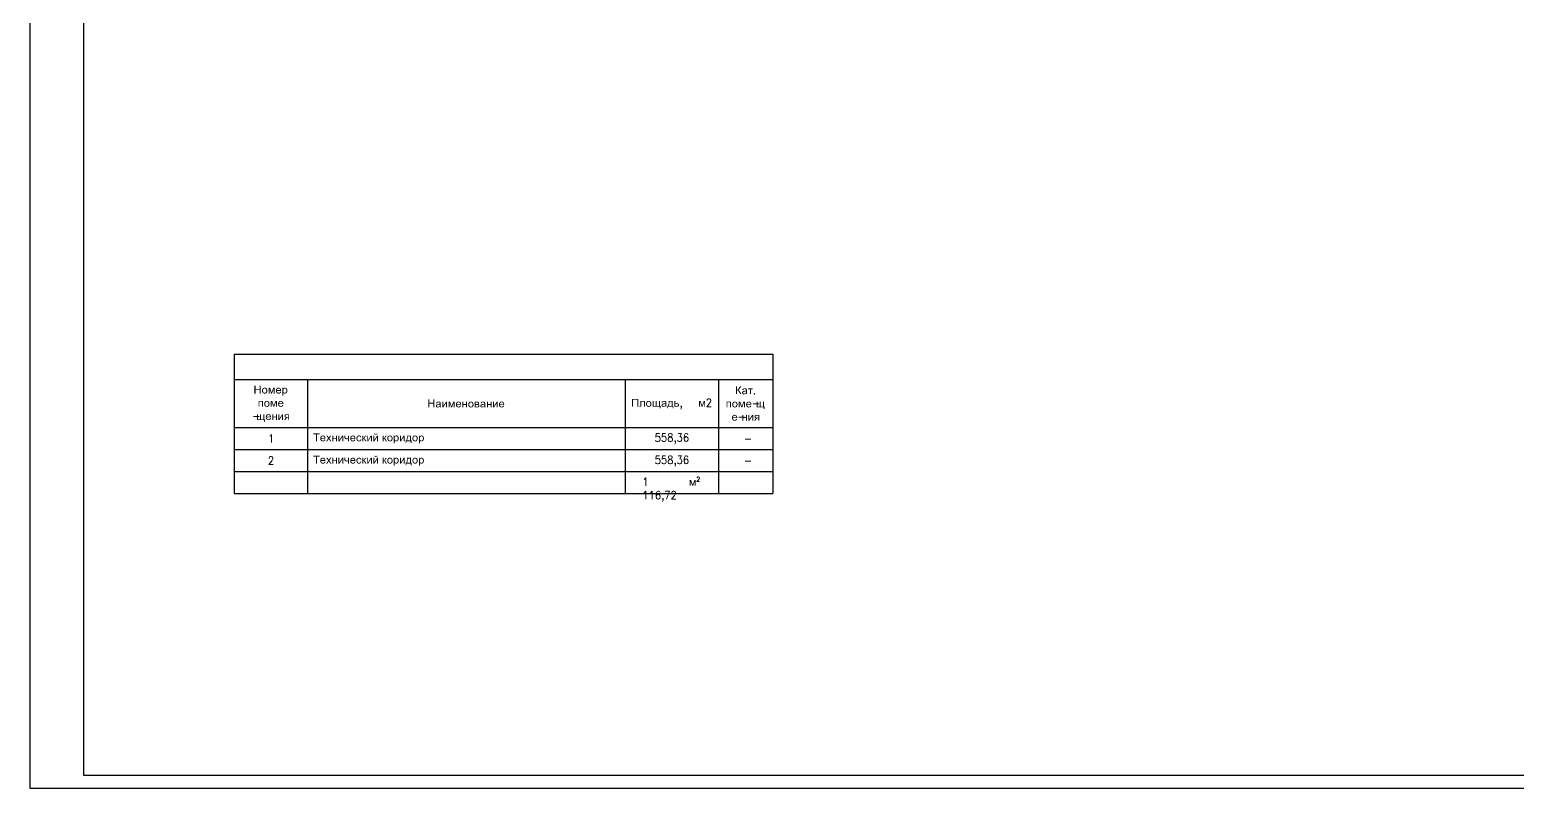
# Model space of a CAD drawing. Header units: millimetres. Extents: x 0 to 420, y 0 to 297.
# Drawn here: x 0.2 to 195.2, y 0 to 99.5 of the extents above; entities that cross this region are included whole.
import ezdxf

# ---------------------------------------------------------------- set-up
doc = ezdxf.new("R2010")
doc.units = ezdxf.units.MM
doc.layers.get('0').update_dxf_attribs({"linetype": 'CONTINUOUS'})
doc.styles.get("Standard").update_dxf_attribs({"font": 'STANDARD'})

msp = doc.modelspace()

# ---------------------------------------------------------------- hatches: boundary and pattern name
at = {"true_color": 0x0000fb}
for points in [[(29.664423, 51.773666), (29.664423, 52.808849), (29.801676, 52.808849), (29.801676, 52.383862), (30.339662, 52.383862), (30.339662, 52.808849), (30.476915, 52.808849), (30.476915, 51.773666), (30.339662, 51.773666), (30.339662, 52.261492), (29.801676, 52.261492), (29.801676, 51.773666)], [(92.781218, 52.724182), (92.918471, 52.724182), (92.918471, 52.271083), (92.99819, 52.280178), (93.050211, 52.307463), (93.09362, 52.369199), (93.147776, 52.482199), (93.187051, 52.568533), (93.218883, 52.625515), (93.298258, 52.696621), (93.411809, 52.725285), (93.472304, 52.724871), (93.495593, 52.723631), (93.495593, 52.60512), (93.468033, 52.605671), (93.440472, 52.606222), (93.383008, 52.598367), (93.342907, 52.574803), (93.307767, 52.52478), (93.268493, 52.439204), (93.220468, 52.331648), (93.180298, 52.273288), (93.094309, 52.218718), (93.193872, 52.15836), (93.292195, 52.033509), (93.505515, 51.689), (93.33519, 51.689), (93.162108, 51.97012), (93.096307, 52.068029), (93.042494, 52.129972), (92.987511, 52.162494), (92.918471, 52.173518), (92.918471, 51.689), (92.781218, 51.689)], [(30.194913, 50.788204), (30.786918, 50.788204), (30.786918, 50.038), (30.659587, 50.038), (30.659587, 50.682922), (30.322244, 50.682922), (30.322244, 50.038), (30.194913, 50.038)], [(31.514883, 52.52387), (31.712769, 52.52387), (31.910104, 51.923597), (32.128937, 52.52387), (32.31194, 52.52387), (32.31194, 51.773666), (32.184609, 51.773666), (32.184609, 52.377247), (31.963021, 51.773666), (31.848919, 51.773666), (31.639457, 52.406462), (31.639457, 51.773666), (31.514883, 51.773666)], [(31.802181, 50.788204), (32.000068, 50.788204), (32.197403, 50.18793), (32.416235, 50.788204), (32.599239, 50.788204), (32.599239, 50.038), (32.471908, 50.038), (32.471908, 50.641581), (32.250319, 50.038), (32.136218, 50.038), (31.926756, 50.670795), (31.926756, 50.038), (31.802181, 50.038)], [(52.439757, 49.953333), (52.439757, 50.988515), (52.577009, 50.988515), (52.577009, 50.563528), (53.114995, 50.563528), (53.114995, 50.988515), (53.252248, 50.988515), (53.252248, 49.953333), (53.114995, 49.953333), (53.114995, 50.441159), (52.577009, 50.441159), (52.577009, 49.953333)], [(54.286909, 50.703537), (54.414239, 50.703537), (54.414239, 50.131376), (54.766466, 50.703537), (54.903719, 50.703537), (54.903719, 49.953333), (54.776388, 49.953333), (54.776388, 50.521636), (54.424161, 49.953333), (54.286909, 49.953333)], [(55.107085, 50.703537), (55.304971, 50.703537), (55.502306, 50.103264), (55.721139, 50.703537), (55.904142, 50.703537), (55.904142, 49.953333), (55.776812, 49.953333), (55.776812, 50.556914), (55.555223, 49.953333), (55.441122, 49.953333), (55.23166, 50.586128), (55.23166, 49.953333), (55.107085, 49.953333)], [(56.922192, 50.703537), (57.049522, 50.703537), (57.049522, 50.390998), (57.401749, 50.390998), (57.401749, 50.703537), (57.52908, 50.703537), (57.52908, 49.953333), (57.401749, 49.953333), (57.401749, 50.285716), (57.049522, 50.285716), (57.049522, 49.953333), (56.922192, 49.953333)], [(60.129755, 50.703537), (60.257085, 50.703537), (60.257085, 50.390998), (60.609312, 50.390998), (60.609312, 50.703537), (60.736643, 50.703537), (60.736643, 49.953333), (60.609312, 49.953333), (60.609312, 50.285716), (60.257085, 50.285716), (60.257085, 49.953333), (60.129755, 49.953333)], [(60.935843, 50.703537), (61.063174, 50.703537), (61.063174, 50.131376), (61.415401, 50.703537), (61.552653, 50.703537), (61.552653, 49.953333), (61.425323, 49.953333), (61.425323, 50.521636), (61.073096, 49.953333), (60.935843, 49.953333)], [(79.149334, 51.073182), (79.963479, 51.073182), (79.963479, 50.038), (79.825675, 50.038), (79.825675, 50.951364), (79.286586, 50.951364), (79.286586, 50.038), (79.149334, 50.038)], [(80.24466, 50.788204), (80.835012, 50.788204), (80.835012, 50.038), (80.708783, 50.038), (80.708783, 50.682922), (80.37144, 50.682922), (80.37144, 50.309198), (80.369373, 50.200608), (80.363171, 50.136667), (80.316318, 50.063907), (80.26974, 50.040618), (80.206626, 50.033039), (80.1041, 50.038551), (80.1041, 50.144384), (80.159773, 50.144384), (80.215997, 50.152653), (80.238597, 50.17856), (80.243075, 50.216111), (80.24466, 50.293764)], [(81.851208, 50.788204), (81.977988, 50.788204), (81.977988, 50.142731), (82.267927, 50.142731), (82.267927, 50.788204), (82.394706, 50.788204), (82.394706, 50.142731), (82.685197, 50.142731), (82.685197, 50.788204), (82.811425, 50.788204), (82.811425, 50.142731), (82.895761, 50.142731), (82.895761, 49.825231), (82.790479, 49.825231), (82.790479, 50.038), (81.851208, 50.038)], [(87.940334, 50.788204), (88.13822, 50.788204), (88.335555, 50.18793), (88.554388, 50.788204), (88.737391, 50.788204), (88.737391, 50.038), (88.610061, 50.038), (88.610061, 50.641581), (88.388472, 50.038), (88.27437, 50.038), (88.064909, 50.670795), (88.064909, 50.038), (87.940334, 50.038)], [(91.535913, 50.703537), (92.127918, 50.703537), (92.127918, 49.953333), (92.000587, 49.953333), (92.000587, 50.598255), (91.663244, 50.598255), (91.663244, 49.953333), (91.535913, 49.953333)], [(93.143181, 50.703537), (93.341067, 50.703537), (93.538402, 50.103264), (93.757235, 50.703537), (93.940238, 50.703537), (93.940238, 49.953333), (93.812908, 49.953333), (93.812908, 50.556914), (93.591319, 49.953333), (93.477217, 49.953333), (93.267756, 50.586128), (93.267756, 49.953333), (93.143181, 49.953333)], [(94.359103, 52.439204), (94.968196, 52.439204), (94.968196, 52.333922), (94.726764, 52.333922), (94.726764, 51.689), (94.600535, 51.689), (94.600535, 52.333922), (94.359103, 52.333922)], [(95.476772, 50.703537), (95.603552, 50.703537), (95.603552, 50.058064), (95.893491, 50.058064), (95.893491, 50.703537), (96.02027, 50.703537), (96.02027, 50.058064), (96.310761, 50.058064), (96.310761, 50.703537), (96.436989, 50.703537), (96.436989, 50.058064), (96.521325, 50.058064), (96.521325, 49.740564), (96.416043, 49.740564), (96.416043, 49.953333), (95.476772, 49.953333)], [(29.987105, 49.052537), (30.113885, 49.052537), (30.113885, 48.407064), (30.403824, 48.407064), (30.403824, 49.052537), (30.530604, 49.052537), (30.530604, 48.407064), (30.821094, 48.407064), (30.821094, 49.052537), (30.947322, 49.052537), (30.947322, 48.407064), (31.031658, 48.407064), (31.031658, 48.089564), (30.926376, 48.089564), (30.926376, 48.302333), (29.987105, 48.302333)], [(31.998386, 49.052537), (32.125716, 49.052537), (32.125716, 48.739998), (32.477943, 48.739998), (32.477943, 49.052537), (32.605274, 49.052537), (32.605274, 48.302333), (32.477943, 48.302333), (32.477943, 48.634716), (32.125716, 48.634716), (32.125716, 48.302333), (31.998386, 48.302333)], [(32.804474, 49.052537), (32.931805, 49.052537), (32.931805, 48.480376), (33.284032, 49.052537), (33.421284, 49.052537), (33.421284, 48.302333), (33.293953, 48.302333), (33.293953, 48.870636), (32.941727, 48.302333), (32.804474, 48.302333)], [(93.610244, 48.96787), (93.737575, 48.96787), (93.737575, 48.655331), (94.089802, 48.655331), (94.089802, 48.96787), (94.217132, 48.96787), (94.217132, 48.217666), (94.089802, 48.217666), (94.089802, 48.550049), (93.737575, 48.550049), (93.737575, 48.217666), (93.610244, 48.217666)], [(94.416333, 48.96787), (94.543664, 48.96787), (94.543664, 48.395709), (94.89589, 48.96787), (95.033143, 48.96787), (95.033143, 48.217666), (94.905812, 48.217666), (94.905812, 48.785969), (94.553586, 48.217666), (94.416333, 48.217666)], [(37.712828, 45.508333), (37.712828, 46.421697), (37.372177, 46.421697), (37.372177, 46.543515), (38.192385, 46.543515), (38.192385, 46.421697), (37.850081, 46.421697), (37.850081, 45.508333)], [(39.053817, 45.508333), (39.327771, 45.898042), (39.074212, 46.258537), (39.233513, 46.258537), (39.348717, 46.082699), (39.400531, 45.998364), (39.457858, 46.081046), (39.584086, 46.258537), (39.736221, 46.258537), (39.47715, 45.905208), (39.756065, 45.508333), (39.600071, 45.508333), (39.445731, 45.741497), (39.404941, 45.804336), (39.208157, 45.508333)], [(39.869907, 46.258537), (39.997238, 46.258537), (39.997238, 45.945998), (40.349465, 45.945998), (40.349465, 46.258537), (40.476795, 46.258537), (40.476795, 45.508333), (40.349465, 45.508333), (40.349465, 45.840716), (39.997238, 45.840716), (39.997238, 45.508333), (39.869907, 45.508333)], [(40.675996, 46.258537), (40.803327, 46.258537), (40.803327, 45.686376), (41.155553, 46.258537), (41.292806, 46.258537), (41.292806, 45.508333), (41.165475, 45.508333), (41.165475, 46.076636), (40.813249, 45.508333), (40.675996, 45.508333)], [(41.446012, 46.258537), (41.573343, 46.258537), (41.573343, 46.116324), (41.575961, 46.037293), (41.584367, 45.983481), (41.636732, 45.911272), (41.683723, 45.887983), (41.741463, 45.880403), (41.824077, 45.889912), (41.927774, 45.918437), (41.927774, 46.258537), (42.055105, 46.258537), (42.055105, 45.508333), (41.927774, 45.508333), (41.927774, 45.810399), (41.708942, 45.774019), (41.628257, 45.784768), (41.557909, 45.817014), (41.502994, 45.865245), (41.469163, 45.923398), (41.446012, 46.062305)], [(43.556169, 45.782838), (43.681295, 45.766853), (43.64457, 45.651167), (43.576013, 45.564006), (43.481893, 45.509436), (43.368756, 45.491245), (43.229919, 45.516188), (43.12126, 45.591567), (43.051325, 45.714074), (43.028105, 45.880403), (43.038096, 45.994436), (43.068344, 46.093173), (43.11878, 46.172616), (43.190713, 46.229323), (43.276358, 46.263567), (43.369858, 46.275074), (43.480584, 46.259502), (43.569398, 46.213337), (43.633133, 46.13851), (43.669168, 46.038051), (43.545696, 46.018758), (43.520891, 46.084835), (43.482857, 46.132309), (43.433386, 46.16111), (43.374819, 46.170894), (43.287245, 46.1536), (43.218274, 46.101992), (43.173626, 46.012971), (43.158743, 45.884262), (43.173212, 45.753211), (43.216621, 45.664327), (43.283249, 45.612995), (43.367653, 45.595976), (43.436211, 45.607276), (43.492779, 45.641727), (43.533569, 45.699674)], [(43.796791, 46.258537), (43.92357, 46.258537), (43.92357, 45.934423), (43.975385, 45.94021), (44.009009, 45.957574), (44.038843, 46.003049), (44.080667, 46.093173), (44.114498, 46.166691), (44.1413, 46.21003), (44.194768, 46.248615), (44.292333, 46.258537), (44.317689, 46.258537), (44.317689, 46.153255), (44.282412, 46.153806), (44.241139, 46.150086), (44.218471, 46.138923), (44.199591, 46.107918), (44.173271, 46.046319), (44.14509, 45.984239), (44.119803, 45.944896), (44.04594, 45.893081), (44.127038, 45.844299), (44.206895, 45.740946), (44.346353, 45.508333), (44.206344, 45.508333), (44.070745, 45.740946), (44.031402, 45.798479), (43.997433, 45.832448), (43.92357, 45.855048), (43.92357, 45.508333), (43.796791, 45.508333)], [(44.437393, 46.258537), (44.564724, 46.258537), (44.564724, 45.686376), (44.916951, 46.258537), (45.054203, 46.258537), (45.054203, 45.508333), (44.926873, 45.508333), (44.926873, 46.076636), (44.574646, 45.508333), (44.437393, 45.508333)], [(46.476823, 46.258537), (46.603603, 46.258537), (46.603603, 45.934423), (46.655417, 45.94021), (46.689041, 45.957574), (46.718875, 46.003049), (46.760699, 46.093173), (46.79453, 46.166691), (46.821333, 46.21003), (46.8748, 46.248615), (46.972366, 46.258537), (46.997721, 46.258537), (46.997721, 46.153255), (46.962444, 46.153806), (46.921171, 46.150086), (46.898503, 46.138923), (46.879624, 46.107918), (46.853303, 46.046319), (46.825122, 45.984239), (46.799835, 45.944896), (46.725972, 45.893081), (46.80707, 45.844299), (46.886927, 45.740946), (47.026385, 45.508333), (46.886376, 45.508333), (46.750777, 45.740946), (46.711434, 45.798479), (46.677465, 45.832448), (46.603603, 45.855048), (46.603603, 45.508333), (46.476823, 45.508333)], [(48.742396, 46.258537), (48.869727, 46.258537), (48.869727, 45.686376), (49.221953, 46.258537), (49.359206, 46.258537), (49.359206, 45.508333), (49.231875, 45.508333), (49.231875, 46.076636), (48.879649, 45.508333), (48.742396, 45.508333)], [(37.712828, 42.587333), (37.712828, 43.500697), (37.372177, 43.500697), (37.372177, 43.622515), (38.192385, 43.622515), (38.192385, 43.500697), (37.850081, 43.500697), (37.850081, 42.587333)], [(39.053817, 42.587333), (39.327771, 42.977042), (39.074212, 43.337537), (39.233513, 43.337537), (39.348717, 43.161699), (39.400531, 43.077364), (39.457858, 43.160046), (39.584086, 43.337537), (39.736221, 43.337537), (39.47715, 42.984208), (39.756065, 42.587333), (39.600071, 42.587333), (39.445731, 42.820497), (39.404941, 42.883336), (39.208157, 42.587333)], [(39.869907, 43.337537), (39.997238, 43.337537), (39.997238, 43.024998), (40.349465, 43.024998), (40.349465, 43.337537), (40.476795, 43.337537), (40.476795, 42.587333), (40.349465, 42.587333), (40.349465, 42.919716), (39.997238, 42.919716), (39.997238, 42.587333), (39.869907, 42.587333)], [(40.675996, 43.337537), (40.803327, 43.337537), (40.803327, 42.765376), (41.155553, 43.337537), (41.292806, 43.337537), (41.292806, 42.587333), (41.165475, 42.587333), (41.165475, 43.155636), (40.813249, 42.587333), (40.675996, 42.587333)], [(41.446012, 43.337537), (41.573343, 43.337537), (41.573343, 43.195324), (41.575961, 43.116293), (41.584367, 43.062481), (41.636732, 42.990272), (41.683723, 42.966983), (41.741463, 42.959403), (41.824077, 42.968912), (41.927774, 42.997437), (41.927774, 43.337537), (42.055105, 43.337537), (42.055105, 42.587333), (41.927774, 42.587333), (41.927774, 42.889399), (41.708942, 42.853019), (41.628257, 42.863768), (41.557909, 42.896014), (41.502994, 42.944245), (41.469163, 43.002398), (41.446012, 43.141305)], [(43.556169, 42.861838), (43.681295, 42.845853), (43.64457, 42.730167), (43.576013, 42.643006), (43.481893, 42.588436), (43.368756, 42.570245), (43.229919, 42.595188), (43.12126, 42.670567), (43.051325, 42.793074), (43.028105, 42.959403), (43.038096, 43.073436), (43.068344, 43.172173), (43.11878, 43.251616), (43.190713, 43.308323), (43.276358, 43.342567), (43.369858, 43.354074), (43.480584, 43.338502), (43.569398, 43.292338), (43.633133, 43.21751), (43.669168, 43.117051), (43.545696, 43.097759), (43.520891, 43.163835), (43.482857, 43.211309), (43.433386, 43.24011), (43.374819, 43.249894), (43.287245, 43.2326), (43.218274, 43.180992), (43.173626, 43.091971), (43.158743, 42.963262), (43.173212, 42.832211), (43.216621, 42.743327), (43.283249, 42.691995), (43.367653, 42.674976), (43.436211, 42.686276), (43.492779, 42.720727), (43.533569, 42.778674)], [(43.796791, 43.337537), (43.92357, 43.337537), (43.92357, 43.013423), (43.975385, 43.01921), (44.009009, 43.036574), (44.038843, 43.082049), (44.080667, 43.172173), (44.114498, 43.245691), (44.1413, 43.28903), (44.194768, 43.327615), (44.292333, 43.337537), (44.317689, 43.337537), (44.317689, 43.232255), (44.282412, 43.232806), (44.241139, 43.229086), (44.218471, 43.217923), (44.199591, 43.186918), (44.173271, 43.125319), (44.14509, 43.063239), (44.119803, 43.023896), (44.04594, 42.972081), (44.127038, 42.923299), (44.206895, 42.819946), (44.346353, 42.587333), (44.206344, 42.587333), (44.070745, 42.819946), (44.031402, 42.877479), (43.997433, 42.911448), (43.92357, 42.934048), (43.92357, 42.587333), (43.796791, 42.587333)], [(44.437393, 43.337537), (44.564724, 43.337537), (44.564724, 42.765376), (44.916951, 43.337537), (45.054203, 43.337537), (45.054203, 42.587333), (44.926873, 42.587333), (44.926873, 43.155636), (44.574646, 42.587333), (44.437393, 42.587333)], [(46.476823, 43.337537), (46.603603, 43.337537), (46.603603, 43.013423), (46.655417, 43.01921), (46.689041, 43.036574), (46.718875, 43.082049), (46.760699, 43.172173), (46.79453, 43.245691), (46.821333, 43.28903), (46.8748, 43.327615), (46.972366, 43.337537), (46.997721, 43.337537), (46.997721, 43.232255), (46.962444, 43.232806), (46.921171, 43.229086), (46.898503, 43.217923), (46.879624, 43.186918), (46.853303, 43.125319), (46.825122, 43.063239), (46.799835, 43.023896), (46.725972, 42.972081), (46.80707, 42.923299), (46.886927, 42.819946), (47.026385, 42.587333), (46.886376, 42.587333), (46.750777, 42.819946), (46.711434, 42.877479), (46.677465, 42.911448), (46.603603, 42.934048), (46.603603, 42.587333), (46.476823, 42.587333)], [(48.742396, 43.337537), (48.869727, 43.337537), (48.869727, 42.765376), (49.221953, 43.337537), (49.359206, 43.337537), (49.359206, 42.587333), (49.231875, 42.587333), (49.231875, 43.155636), (48.879649, 42.587333), (48.742396, 42.587333)], [(86.712671, 40.416537), (86.910557, 40.416537), (87.107892, 39.816264), (87.326725, 40.416537), (87.509728, 40.416537), (87.509728, 39.666333), (87.382397, 39.666333), (87.382397, 40.269914), (87.160809, 39.666333), (87.046707, 39.666333), (86.837246, 40.299128), (86.837246, 39.666333), (86.712671, 39.666333)]]:
    msp.add_hatch(color=0, dxfattribs=at).paths.add_polyline_path(points, flags=0)
h = msp.add_hatch(color=0, dxfattribs=at)
h.paths.add_polyline_path([(30.651686, 52.148493), (30.680624, 52.329705), (30.767441, 52.457173), (30.874859, 52.519461), (31.003361, 52.540407), (31.143921, 52.514913), (31.256369, 52.438983), (31.329818, 52.318681), (31.354485, 52.159517), (31.343461, 52.029706), (31.310939, 51.931314), (31.257265, 51.857727), (31.18416, 51.80233), (31.097481, 51.768085), (31.003361, 51.756579), (30.860734, 51.781797), (30.7487, 51.857451), (30.675801, 51.980648)], flags=0)
h.paths.add_polyline_path([(30.782324, 52.148493), (30.798033, 52.02254), (30.845162, 51.932968), (30.915993, 51.879155), (31.003361, 51.86131), (31.09004, 51.879155), (31.161009, 51.932968), (31.208138, 52.023918), (31.223847, 52.152903), (31.207862, 52.274928), (31.160457, 52.363467), (31.089764, 52.417555), (31.003361, 52.435676), (30.915993, 52.417624), (30.845162, 52.364018), (30.798033, 52.274446)], flags=0)
h = msp.add_hatch(color=0, dxfattribs=at)
h.paths.add_polyline_path([(30.938984, 50.412826), (30.967923, 50.594038), (31.054739, 50.721507), (31.162158, 50.783794), (31.29066, 50.80474), (31.431219, 50.779247), (31.543667, 50.703317), (31.617117, 50.583014), (31.641784, 50.42385), (31.630759, 50.294039), (31.598238, 50.195647), (31.544563, 50.12206), (31.471458, 50.066663), (31.38478, 50.032419), (31.29066, 50.020912), (31.148033, 50.04613), (31.035998, 50.121785), (30.9631, 50.244981)], flags=0)
h.paths.add_polyline_path([(31.069622, 50.412826), (31.085332, 50.286873), (31.132461, 50.197301), (31.203292, 50.143489), (31.29066, 50.125643), (31.377338, 50.143489), (31.448307, 50.197301), (31.495436, 50.288252), (31.511146, 50.417236), (31.49516, 50.539261), (31.447756, 50.6278), (31.377063, 50.681888), (31.29066, 50.700009), (31.203292, 50.681957), (31.132461, 50.628351), (31.085332, 50.538779)], flags=0)
h = msp.add_hatch(color=0, dxfattribs=at)
h.paths.add_polyline_path([(33.030134, 52.015099), (33.161875, 51.999114), (33.117226, 51.896519), (33.046119, 51.819969), (32.950484, 51.772357), (32.831697, 51.756579), (32.684178, 51.781866), (32.570972, 51.858002), (32.498556, 51.979545), (32.474509, 52.142429), (32.4989, 52.310137), (32.572074, 52.435676), (32.684109, 52.514086), (32.825082, 52.540407), (32.961577, 52.514775), (33.070373, 52.437881), (33.141824, 52.314684), (33.165733, 52.150146), (33.165182, 52.115971), (32.605698, 52.115971), (32.626645, 52.006762), (32.675703, 51.926904), (32.746396, 51.877571), (32.832799, 51.86131), (32.897291, 51.870405), (32.951862, 51.89769), (32.996166, 51.945232)], flags=0)
h.paths.add_polyline_path([(32.612864, 52.220702), (33.031788, 52.220702), (33.015665, 52.303384), (32.983832, 52.362916), (32.913897, 52.417762), (32.826185, 52.436227), (32.745569, 52.421413), (32.67901, 52.377247), (32.632708, 52.30869)], flags=0)
h = msp.add_hatch(color=0, dxfattribs=at)
h.paths.add_polyline_path([(33.317433, 50.279432), (33.449173, 50.263447), (33.404525, 50.160852), (33.333418, 50.084302), (33.237782, 50.036691), (33.118995, 50.020912), (32.971476, 50.046199), (32.85827, 50.122336), (32.785855, 50.243879), (32.761808, 50.406763), (32.786199, 50.57447), (32.859373, 50.700009), (32.971407, 50.77842), (33.112381, 50.80474), (33.248875, 50.779109), (33.357671, 50.702214), (33.429123, 50.579018), (33.453032, 50.41448), (33.45248, 50.380304), (32.892997, 50.380304), (32.913943, 50.271095), (32.963001, 50.191238), (33.033695, 50.141904), (33.120098, 50.125643), (33.18459, 50.134738), (33.23916, 50.162023), (33.283464, 50.209566)], flags=0)
h.paths.add_polyline_path([(32.900163, 50.485035), (33.319086, 50.485035), (33.302963, 50.567718), (33.271131, 50.627249), (33.201195, 50.682095), (33.113483, 50.700561), (33.032868, 50.685747), (32.966309, 50.641581), (32.920007, 50.573023)], flags=0)
h = msp.add_hatch(color=0, dxfattribs=at)
h.paths.add_polyline_path([(33.329438, 51.486483), (33.329438, 52.52387), (33.445193, 52.52387), (33.445193, 52.426305), (33.537246, 52.511744), (33.662923, 52.540407), (33.753116, 52.528005), (33.832146, 52.490798), (33.896225, 52.431197), (33.942941, 52.35134), (33.970984, 52.257082), (33.980423, 52.154556), (33.970088, 52.044864), (33.939082, 51.946748), (33.888301, 51.865237), (33.818917, 51.805637), (33.738302, 51.768912), (33.653553, 51.756579), (33.539451, 51.783588), (33.456769, 51.851388), (33.456769, 51.486483)], flags=0)
h.paths.add_polyline_path([(33.444642, 52.144634), (33.45918, 52.018406), (33.503071, 51.930212), (33.567976, 51.878397), (33.645284, 51.86131), (33.723557, 51.879155), (33.790254, 51.932968), (33.83566, 52.024194), (33.850888, 52.155107), (33.836074, 52.280302), (33.791908, 52.36953), (33.726933, 52.423136), (33.650796, 52.441188), (33.574315, 52.422171), (33.506929, 52.36512), (33.460076, 52.271827)], flags=0)
h = msp.add_hatch(color=0, dxfattribs=at)
h.paths.add_polyline_path([(53.963903, 50.045937), (53.827752, 49.96105), (53.687744, 49.936245), (53.57819, 49.951197), (53.497574, 49.996328), (53.447965, 50.065299), (53.431429, 50.151219), (53.456233, 50.251541), (53.521828, 50.324852), (53.61333, 50.366745), (53.726329, 50.385486), (53.860136, 50.405467), (53.95343, 50.429583), (53.953981, 50.462656), (53.944955, 50.528802), (53.918152, 50.571797), (53.857242, 50.604318), (53.773182, 50.615343), (53.694978, 50.607488), (53.640339, 50.583923), (53.603132, 50.54024), (53.577501, 50.472578), (53.453477, 50.489114), (53.508599, 50.618099), (53.556141, 50.661438), (53.621047, 50.693615), (53.791372, 50.720074), (53.878464, 50.714355), (53.947366, 50.697474), (54.035561, 50.640699), (54.075248, 50.554158), (54.080209, 50.508545), (54.081863, 50.4373), (54.081863, 50.267526), (54.083654, 50.122901), (54.08958, 50.043181), (54.122101, 49.953333), (53.989259, 49.953333)], flags=0)
h.paths.add_polyline_path([(53.95343, 50.329813), (53.866682, 50.303768), (53.745621, 50.281857), (53.678649, 50.269524), (53.634827, 50.25595), (53.584666, 50.214609), (53.567028, 50.154527), (53.576536, 50.107742), (53.605061, 50.06964), (53.652466, 50.044353), (53.718061, 50.036015), (53.848699, 50.067986), (53.933035, 50.15618), (53.948193, 50.209235), (53.95343, 50.28296)], flags=0)
h = msp.add_hatch(color=0, dxfattribs=at)
h.paths.add_polyline_path([(56.622337, 50.194765), (56.754077, 50.17878), (56.709429, 50.076185), (56.638322, 49.999635), (56.542686, 49.952024), (56.423899, 49.936245), (56.27638, 49.961532), (56.163174, 50.037669), (56.090758, 50.159212), (56.066712, 50.322096), (56.091103, 50.489803), (56.164277, 50.615343), (56.276311, 50.693753), (56.417284, 50.720074), (56.553779, 50.694442), (56.662575, 50.617548), (56.734027, 50.494351), (56.757936, 50.329813), (56.757384, 50.295638), (56.197901, 50.295638), (56.218847, 50.186428), (56.267905, 50.106571), (56.338599, 50.057237), (56.425001, 50.040976), (56.489494, 50.050071), (56.544064, 50.077357), (56.588368, 50.124899)], flags=0)
h.paths.add_polyline_path([(56.205067, 50.400369), (56.62399, 50.400369), (56.607867, 50.483051), (56.576034, 50.542582), (56.506099, 50.597428), (56.418387, 50.615894), (56.337772, 50.60108), (56.271212, 50.556914), (56.22491, 50.488356)], flags=0)
h = msp.add_hatch(color=0, dxfattribs=at)
h.paths.add_polyline_path([(57.680876, 50.32816), (57.709815, 50.509372), (57.796631, 50.63684), (57.904049, 50.699127), (58.032551, 50.720074), (58.173111, 50.69458), (58.285559, 50.61865), (58.359008, 50.498347), (58.383675, 50.339184), (58.372651, 50.209373), (58.340129, 50.110981), (58.286455, 50.037393), (58.21335, 49.981996), (58.126671, 49.947752), (58.032551, 49.936245), (57.889924, 49.961464), (57.77789, 50.037118), (57.704991, 50.160314)], flags=0)
h.paths.add_polyline_path([(57.811514, 50.32816), (57.827223, 50.202207), (57.874352, 50.112634), (57.945184, 50.058822), (58.032551, 50.040976), (58.11923, 50.058822), (58.190199, 50.112634), (58.237328, 50.203585), (58.253037, 50.332569), (58.237052, 50.454595), (58.189648, 50.543133), (58.118954, 50.597221), (58.032551, 50.615343), (57.945184, 50.59729), (57.874352, 50.543685), (57.827223, 50.454112)], flags=0)
h = msp.add_hatch(color=0, dxfattribs=at)
h.paths.add_polyline_path([(58.541317, 50.703537), (58.834563, 50.703537), (58.928408, 50.69899), (58.994967, 50.685347), (59.085366, 50.619201), (59.113892, 50.566353), (59.1234, 50.503997), (59.1008, 50.410291), (59.034654, 50.344145), (59.122298, 50.277999), (59.148618, 50.225013), (59.157575, 50.163346), (59.134769, 50.069915), (59.080957, 50.004596), (58.996069, 49.966149), (58.879763, 49.953333), (58.541317, 49.953333)], flags=0)
h.paths.add_polyline_path([(58.668647, 50.387691), (58.804246, 50.387691), (58.872528, 50.389758), (58.915592, 50.395959), (58.970162, 50.430134), (58.994416, 50.492422), (58.983736, 50.542376), (58.951972, 50.574553), (58.89499, 50.592192), (58.808656, 50.598255), (58.668647, 50.598255)], flags=0)
h.paths.add_polyline_path([(58.668647, 50.058064), (58.836217, 50.058064), (58.927099, 50.064265), (58.984494, 50.082869), (59.014948, 50.117044), (59.026386, 50.16941), (59.003235, 50.236107), (58.942601, 50.274692), (58.893681, 50.280893), (58.822437, 50.28296), (58.668647, 50.28296)], flags=0)
h = msp.add_hatch(color=0, dxfattribs=at)
h.paths.add_polyline_path([(59.806197, 50.045937), (59.670047, 49.96105), (59.530038, 49.936245), (59.420484, 49.951197), (59.339869, 49.996328), (59.29026, 50.065299), (59.273723, 50.151219), (59.298528, 50.251541), (59.364123, 50.324852), (59.455624, 50.366745), (59.568624, 50.385486), (59.702431, 50.405467), (59.795724, 50.429583), (59.796275, 50.462656), (59.787249, 50.528802), (59.760446, 50.571797), (59.699537, 50.604318), (59.615477, 50.615343), (59.537273, 50.607488), (59.482634, 50.583923), (59.445427, 50.54024), (59.419795, 50.472578), (59.295772, 50.489114), (59.350893, 50.618099), (59.398436, 50.661438), (59.463341, 50.693615), (59.633667, 50.720074), (59.720759, 50.714355), (59.789661, 50.697474), (59.877855, 50.640699), (59.917543, 50.554158), (59.922504, 50.508545), (59.924157, 50.4373), (59.924157, 50.267526), (59.925949, 50.122901), (59.931874, 50.043181), (59.964396, 49.953333), (59.831553, 49.953333)], flags=0)
h.paths.add_polyline_path([(59.795724, 50.329813), (59.708977, 50.303768), (59.587916, 50.281857), (59.520943, 50.269524), (59.477122, 50.25595), (59.426961, 50.214609), (59.409322, 50.154527), (59.418831, 50.107742), (59.447356, 50.06964), (59.494761, 50.044353), (59.560355, 50.036015), (59.690993, 50.067986), (59.775329, 50.15618), (59.790488, 50.209235), (59.795724, 50.28296)], flags=0)
h = msp.add_hatch(color=0, dxfattribs=at)
h.paths.add_polyline_path([(62.265894, 50.194765), (62.397634, 50.17878), (62.352986, 50.076185), (62.281879, 49.999635), (62.186243, 49.952024), (62.067456, 49.936245), (61.919937, 49.961532), (61.806732, 50.037669), (61.734316, 50.159212), (61.710269, 50.322096), (61.73466, 50.489803), (61.807834, 50.615343), (61.919868, 50.693753), (62.060842, 50.720074), (62.197336, 50.694442), (62.306133, 50.617548), (62.377584, 50.494351), (62.401493, 50.329813), (62.400942, 50.295638), (61.841458, 50.295638), (61.862404, 50.186428), (61.911462, 50.106571), (61.982156, 50.057237), (62.068559, 50.040976), (62.133051, 50.050071), (62.187621, 50.077357), (62.231925, 50.124899)], flags=0)
h.paths.add_polyline_path([(61.848624, 50.400369), (62.267548, 50.400369), (62.251424, 50.483051), (62.219592, 50.542582), (62.149656, 50.597428), (62.061944, 50.615894), (61.981329, 50.60108), (61.91477, 50.556914), (61.868468, 50.488356)], flags=0)
h = msp.add_hatch(color=0, dxfattribs=at)
h.paths.add_polyline_path([(80.986909, 50.412826), (81.015847, 50.594038), (81.102664, 50.721507), (81.210082, 50.783794), (81.338584, 50.80474), (81.479144, 50.779247), (81.591592, 50.703317), (81.665041, 50.583014), (81.689708, 50.42385), (81.678684, 50.294039), (81.646162, 50.195647), (81.592488, 50.12206), (81.519383, 50.066663), (81.432704, 50.032419), (81.338584, 50.020912), (81.195957, 50.04613), (81.083923, 50.121785), (81.011024, 50.244981)], flags=0)
h.paths.add_polyline_path([(81.117547, 50.412826), (81.133256, 50.286873), (81.180385, 50.197301), (81.251216, 50.143489), (81.338584, 50.125643), (81.425263, 50.143489), (81.496232, 50.197301), (81.54336, 50.288252), (81.55907, 50.417236), (81.543085, 50.539261), (81.49568, 50.6278), (81.424987, 50.681888), (81.338584, 50.700009), (81.251216, 50.681957), (81.180385, 50.628351), (81.133256, 50.538779)], flags=0)
h = msp.add_hatch(color=0, dxfattribs=at)
h.paths.add_polyline_path([(83.538931, 50.130604), (83.402781, 50.045717), (83.262772, 50.020912), (83.153218, 50.035864), (83.072603, 50.080995), (83.022994, 50.149965), (83.006457, 50.235886), (83.031262, 50.336207), (83.096856, 50.409519), (83.188358, 50.451411), (83.301357, 50.470153), (83.435165, 50.490134), (83.528458, 50.51425), (83.529009, 50.547323), (83.519983, 50.613469), (83.49318, 50.656463), (83.432271, 50.688985), (83.348211, 50.700009), (83.270007, 50.692155), (83.215368, 50.66859), (83.178161, 50.624906), (83.152529, 50.557245), (83.028506, 50.573781), (83.083627, 50.702765), (83.13117, 50.746105), (83.196075, 50.778282), (83.366401, 50.80474), (83.453493, 50.799021), (83.522395, 50.78214), (83.610589, 50.725365), (83.650276, 50.638824), (83.655237, 50.593211), (83.656891, 50.521967), (83.656891, 50.352193), (83.658683, 50.207567), (83.664608, 50.127848), (83.69713, 50.038), (83.564287, 50.038)], flags=0)
h.paths.add_polyline_path([(83.528458, 50.41448), (83.44171, 50.388435), (83.32065, 50.366524), (83.253677, 50.354191), (83.209855, 50.340617), (83.159695, 50.299276), (83.142056, 50.239193), (83.151564, 50.192409), (83.18009, 50.154306), (83.227494, 50.129019), (83.293089, 50.120682), (83.423727, 50.152653), (83.508063, 50.240847), (83.523221, 50.293901), (83.528458, 50.367627)], flags=0)
h = msp.add_hatch(color=0, dxfattribs=at)
h.paths.add_polyline_path([(83.962258, 50.788204), (84.48481, 50.788204), (84.48481, 50.142731), (84.565839, 50.142731), (84.565839, 49.825231), (84.461659, 49.825231), (84.461659, 50.038), (83.871308, 50.038), (83.871308, 49.825231), (83.766577, 49.825231), (83.766577, 50.142731), (83.833825, 50.142731), (83.89203, 50.25126), (83.932768, 50.394981), (83.956143, 50.573945)], flags=0)
h.paths.add_polyline_path([(84.068092, 50.682922), (84.055474, 50.512088), (84.032469, 50.365077), (83.999026, 50.241941), (83.955092, 50.142731), (84.358582, 50.142731), (84.358582, 50.682922)], flags=0)
h = msp.add_hatch(color=0, dxfattribs=at)
h.paths.add_polyline_path([(84.711673, 50.788204), (84.839003, 50.788204), (84.839003, 50.494957), (84.999958, 50.494957), (85.139209, 50.479661), (85.242493, 50.433772), (85.30602, 50.361081), (85.32738, 50.265652), (85.309603, 50.178146), (85.256273, 50.104697), (85.164083, 50.054605), (85.029724, 50.038), (84.711673, 50.038)], flags=0)
h.paths.add_polyline_path([(84.839003, 50.142731), (84.972397, 50.142731), (85.07575, 50.149897), (85.144377, 50.171945), (85.183099, 50.209979), (85.196191, 50.264549), (85.158157, 50.351641), (85.096972, 50.380167), (84.989485, 50.389675), (84.839003, 50.389675)], flags=0)
h = msp.add_hatch(color=0, dxfattribs=at)
h.paths.add_polyline_path([(92.279984, 50.32816), (92.308923, 50.509372), (92.395739, 50.63684), (92.503157, 50.699127), (92.631659, 50.720074), (92.772219, 50.69458), (92.884667, 50.61865), (92.958117, 50.498347), (92.982783, 50.339184), (92.971759, 50.209373), (92.939237, 50.110981), (92.885563, 50.037393), (92.812458, 49.981996), (92.725779, 49.947752), (92.631659, 49.936245), (92.489032, 49.961464), (92.376998, 50.037118), (92.3041, 50.160314)], flags=0)
h.paths.add_polyline_path([(92.410622, 50.32816), (92.426332, 50.202207), (92.473461, 50.112634), (92.544292, 50.058822), (92.631659, 50.040976), (92.718338, 50.058822), (92.789307, 50.112634), (92.836436, 50.203585), (92.852145, 50.332569), (92.83616, 50.454595), (92.788756, 50.543133), (92.718062, 50.597221), (92.631659, 50.615343), (92.544292, 50.59729), (92.473461, 50.543685), (92.426332, 50.454112)], flags=0)
h = msp.add_hatch(color=0, dxfattribs=at)
h.paths.add_polyline_path([(94.104448, 51.781604), (93.968298, 51.696717), (93.828289, 51.671912), (93.718735, 51.686864), (93.63812, 51.731995), (93.58851, 51.800965), (93.571974, 51.886886), (93.596779, 51.987207), (93.662373, 52.060519), (93.753875, 52.102411), (93.866874, 52.121153), (94.000682, 52.141134), (94.093975, 52.16525), (94.094526, 52.198323), (94.0855, 52.264469), (94.058697, 52.307463), (93.997788, 52.339985), (93.913727, 52.351009), (93.835524, 52.343155), (93.780884, 52.31959), (93.743677, 52.275906), (93.718046, 52.208245), (93.594022, 52.224781), (93.649144, 52.353765), (93.696686, 52.397105), (93.761592, 52.429282), (93.931917, 52.45574), (94.019009, 52.450021), (94.087911, 52.43314), (94.176106, 52.376365), (94.215793, 52.289824), (94.220754, 52.244211), (94.222408, 52.172967), (94.222408, 52.003193), (94.224199, 51.858567), (94.230125, 51.778848), (94.262647, 51.689), (94.129804, 51.689)], flags=0)
h.paths.add_polyline_path([(94.093975, 52.06548), (94.007227, 52.039435), (93.886167, 52.017524), (93.819194, 52.005191), (93.775372, 51.991617), (93.725212, 51.950276), (93.707573, 51.890193), (93.717081, 51.843409), (93.745607, 51.805306), (93.793011, 51.780019), (93.858606, 51.771682), (93.989244, 51.803653), (94.07358, 51.891847), (94.088738, 51.944901), (94.093975, 52.018627)], flags=0)
h = msp.add_hatch(color=0, dxfattribs=at)
h.paths.add_polyline_path([(94.658433, 50.194765), (94.790173, 50.17878), (94.745525, 50.076185), (94.674418, 49.999635), (94.578782, 49.952024), (94.459995, 49.936245), (94.312476, 49.961532), (94.19927, 50.037669), (94.126854, 50.159212), (94.102808, 50.322096), (94.127199, 50.489803), (94.200373, 50.615343), (94.312407, 50.693753), (94.45338, 50.720074), (94.589875, 50.694442), (94.698671, 50.617548), (94.770123, 50.494351), (94.794031, 50.329813), (94.79348, 50.295638), (94.233997, 50.295638), (94.254943, 50.186428), (94.304001, 50.106571), (94.374694, 50.057237), (94.461097, 50.040976), (94.52559, 50.050071), (94.58016, 50.077357), (94.624464, 50.124899)], flags=0)
h.paths.add_polyline_path([(94.241163, 50.400369), (94.660086, 50.400369), (94.643963, 50.483051), (94.61213, 50.542582), (94.542195, 50.597428), (94.454483, 50.615894), (94.373868, 50.60108), (94.307308, 50.556914), (94.261006, 50.488356)], flags=0)
h = msp.add_hatch(color=0, dxfattribs=at)
h.paths.add_polyline_path([(31.698531, 48.543765), (31.830271, 48.52778), (31.785623, 48.425185), (31.714516, 48.348635), (31.61888, 48.301024), (31.500093, 48.285245), (31.352574, 48.310532), (31.239368, 48.386669), (31.166952, 48.508212), (31.142906, 48.671096), (31.167297, 48.838803), (31.240471, 48.964343), (31.352505, 49.042753), (31.493478, 49.069074), (31.629973, 49.043442), (31.738769, 48.966548), (31.810221, 48.843351), (31.83413, 48.678813), (31.833578, 48.644638), (31.274095, 48.644638), (31.295041, 48.535428), (31.344099, 48.455571), (31.414792, 48.406237), (31.501195, 48.389976), (31.565688, 48.399071), (31.620258, 48.426357), (31.664562, 48.473899)], flags=0)
h.paths.add_polyline_path([(31.281261, 48.749369), (31.700184, 48.749369), (31.684061, 48.832051), (31.652228, 48.891582), (31.582293, 48.946428), (31.494581, 48.964894), (31.413966, 48.95008), (31.347406, 48.905914), (31.301104, 48.837356)], flags=0)
h = msp.add_hatch(color=0, dxfattribs=at)
h.paths.add_polyline_path([(34.211695, 49.052537), (34.211695, 48.302333), (34.085467, 48.302333), (34.085467, 48.594477), (34.012155, 48.594477), (33.953313, 48.590068), (33.911834, 48.57739), (33.871595, 48.54094), (33.816474, 48.466044), (33.705128, 48.302333), (33.548032, 48.302333), (33.684733, 48.504078), (33.747296, 48.576494), (33.809859, 48.608809), (33.71505, 48.635749), (33.648353, 48.687081), (33.608941, 48.755639), (33.595988, 48.833705), (33.613075, 48.921417), (33.664889, 48.991352), (33.749156, 49.037241), (33.864429, 49.052537)], flags=0)
h.paths.add_polyline_path([(34.085467, 48.947255), (33.904668, 48.947255), (33.810824, 48.938298), (33.757494, 48.911977), (33.724972, 48.829295), (33.73703, 48.770866), (33.773479, 48.730627), (33.840383, 48.707063), (33.944907, 48.699208), (34.085467, 48.699208)], flags=0)
h = msp.add_hatch(color=0, dxfattribs=at)
h.paths.add_polyline_path([(92.810543, 48.459099), (92.942283, 48.443114), (92.897635, 48.340519), (92.826528, 48.263969), (92.730892, 48.216357), (92.612105, 48.200579), (92.464586, 48.225866), (92.351381, 48.302002), (92.278965, 48.423545), (92.254918, 48.586429), (92.279309, 48.754137), (92.352483, 48.879676), (92.464518, 48.958086), (92.605491, 48.984407), (92.741986, 48.958775), (92.850782, 48.881881), (92.922233, 48.758684), (92.946142, 48.594147), (92.945591, 48.559971), (92.386107, 48.559971), (92.407053, 48.450762), (92.456112, 48.370904), (92.526805, 48.321571), (92.613208, 48.30531), (92.6777, 48.314405), (92.73227, 48.34169), (92.776574, 48.389232)], flags=0)
h.paths.add_polyline_path([(92.393273, 48.664702), (92.812197, 48.664702), (92.796074, 48.747384), (92.764241, 48.806916), (92.694305, 48.861762), (92.606593, 48.880227), (92.525978, 48.865413), (92.459419, 48.821247), (92.413117, 48.75269)], flags=0)
h = msp.add_hatch(color=0, dxfattribs=at)
h.paths.add_polyline_path([(95.823554, 48.96787), (95.823554, 48.217666), (95.697326, 48.217666), (95.697326, 48.509811), (95.624014, 48.509811), (95.565172, 48.505401), (95.523693, 48.492723), (95.483454, 48.456274), (95.428333, 48.381377), (95.316987, 48.217666), (95.159891, 48.217666), (95.296592, 48.419411), (95.359155, 48.491827), (95.421718, 48.524142), (95.326909, 48.551083), (95.260212, 48.602415), (95.2208, 48.670972), (95.207846, 48.749038), (95.224934, 48.83675), (95.276748, 48.906686), (95.361015, 48.952574), (95.476288, 48.96787)], flags=0)
h.paths.add_polyline_path([(95.697326, 48.862588), (95.516527, 48.862588), (95.422683, 48.853631), (95.369352, 48.827311), (95.336831, 48.744628), (95.348889, 48.686199), (95.385338, 48.645961), (95.452241, 48.622396), (95.556766, 48.614541), (95.697326, 48.614541)], flags=0)
h = msp.add_hatch(color=0, dxfattribs=at)
h.paths.add_polyline_path([(38.8394, 45.749765), (38.971141, 45.73378), (38.926492, 45.631185), (38.855385, 45.554635), (38.75975, 45.507024), (38.640963, 45.491245), (38.493444, 45.516532), (38.380238, 45.592669), (38.307822, 45.714212), (38.283775, 45.877096), (38.308166, 46.044803), (38.38134, 46.170343), (38.493375, 46.248753), (38.634348, 46.275074), (38.770843, 46.249442), (38.879639, 46.172548), (38.95109, 46.049351), (38.974999, 45.884813), (38.974448, 45.850638), (38.414964, 45.850638), (38.435911, 45.741428), (38.484969, 45.661571), (38.555662, 45.612237), (38.642065, 45.595976), (38.706557, 45.605071), (38.761128, 45.632357), (38.805432, 45.679899)], flags=0)
h.paths.add_polyline_path([(38.42213, 45.955369), (38.841054, 45.955369), (38.824931, 46.038051), (38.793098, 46.097582), (38.723163, 46.152428), (38.63545, 46.170894), (38.554835, 46.15608), (38.488276, 46.111914), (38.441974, 46.043356)], flags=0)
h = msp.add_hatch(color=0, dxfattribs=at)
h.paths.add_polyline_path([(42.767386, 45.749765), (42.899127, 45.73378), (42.854478, 45.631185), (42.783371, 45.554635), (42.687736, 45.507024), (42.568949, 45.491245), (42.42143, 45.516532), (42.308224, 45.592669), (42.235808, 45.714212), (42.211761, 45.877096), (42.236152, 46.044803), (42.309326, 46.170343), (42.421361, 46.248753), (42.562334, 46.275074), (42.698829, 46.249442), (42.807625, 46.172548), (42.879076, 46.049351), (42.902985, 45.884813), (42.902434, 45.850638), (42.34295, 45.850638), (42.363897, 45.741428), (42.412955, 45.661571), (42.483648, 45.612237), (42.570051, 45.595976), (42.634543, 45.605071), (42.689114, 45.632357), (42.733418, 45.679899)], flags=0)
h.paths.add_polyline_path([(42.350116, 45.955369), (42.76904, 45.955369), (42.752917, 46.038051), (42.721084, 46.097582), (42.651149, 46.152428), (42.563437, 46.170894), (42.482821, 46.15608), (42.416262, 46.111914), (42.36996, 46.043356)], flags=0)
h = msp.add_hatch(color=0, dxfattribs=at)
h.paths.add_polyline_path([(45.254263, 46.258537), (45.381593, 46.258537), (45.381593, 45.686376), (45.73382, 46.258537), (45.871072, 46.258537), (45.871072, 45.508333), (45.743742, 45.508333), (45.743742, 46.076636), (45.391515, 45.508333), (45.254263, 45.508333)], flags=0)
h.paths.add_polyline_path([(45.698542, 46.542413), (45.785083, 46.542413), (45.763585, 46.464278), (45.720591, 46.406814), (45.657339, 46.371123), (45.576723, 46.35941), (45.495213, 46.371054), (45.432305, 46.406263), (45.388897, 46.463589), (45.367813, 46.542413), (45.454905, 46.542413), (45.49349, 46.470755), (45.572865, 46.447053), (45.658855, 46.469653)], flags=0)
h = msp.add_hatch(color=0, dxfattribs=at)
h.paths.add_polyline_path([(47.070021, 45.88316), (47.09896, 46.064372), (47.185776, 46.19184), (47.293194, 46.254127), (47.421696, 46.275074), (47.562256, 46.24958), (47.674704, 46.17365), (47.748154, 46.053347), (47.772821, 45.894184), (47.761796, 45.764373), (47.729275, 45.665981), (47.6756, 45.592393), (47.602495, 45.536996), (47.515816, 45.502752), (47.421696, 45.491245), (47.279069, 45.516464), (47.167035, 45.592118), (47.094137, 45.715314)], flags=0)
h.paths.add_polyline_path([(47.200659, 45.88316), (47.216369, 45.757207), (47.263498, 45.667634), (47.334329, 45.613822), (47.421696, 45.595976), (47.508375, 45.613822), (47.579344, 45.667634), (47.626473, 45.758585), (47.642182, 45.887569), (47.626197, 46.009595), (47.578793, 46.098133), (47.508099, 46.152221), (47.421696, 46.170343), (47.334329, 46.15229), (47.263498, 46.098685), (47.216369, 46.009112)], flags=0)
h = msp.add_hatch(color=0, dxfattribs=at)
h.paths.add_polyline_path([(47.929911, 45.22115), (47.929911, 46.258537), (48.045666, 46.258537), (48.045666, 46.160972), (48.137719, 46.24641), (48.263396, 46.275074), (48.353589, 46.262671), (48.432619, 46.225464), (48.496698, 46.165864), (48.543413, 46.086007), (48.571456, 45.991749), (48.580896, 45.889223), (48.570561, 45.779531), (48.539555, 45.681415), (48.488774, 45.599904), (48.41939, 45.540304), (48.338775, 45.503579), (48.254025, 45.491245), (48.139924, 45.518255), (48.057241, 45.586055), (48.057241, 45.22115)], flags=0)
h.paths.add_polyline_path([(48.045115, 45.879301), (48.059653, 45.753073), (48.103544, 45.664878), (48.168449, 45.613064), (48.245757, 45.595976), (48.32403, 45.613822), (48.390727, 45.667634), (48.436133, 45.75886), (48.45136, 45.889774), (48.436547, 46.014969), (48.39238, 46.104197), (48.327406, 46.157803), (48.251269, 46.175855), (48.174788, 46.156838), (48.107402, 46.099787), (48.060549, 46.006494)], flags=0)
h = msp.add_hatch(color=0, dxfattribs=at)
h.paths.add_polyline_path([(49.659586, 46.258537), (50.182138, 46.258537), (50.182138, 45.613064), (50.263167, 45.613064), (50.263167, 45.295564), (50.158987, 45.295564), (50.158987, 45.508333), (49.568636, 45.508333), (49.568636, 45.295564), (49.463905, 45.295564), (49.463905, 45.613064), (49.531153, 45.613064), (49.589358, 45.721593), (49.630096, 45.865314), (49.653471, 46.044278)], flags=0)
h.paths.add_polyline_path([(49.76542, 46.153255), (49.752802, 45.982421), (49.729797, 45.835411), (49.696354, 45.712274), (49.65242, 45.613064), (50.05591, 45.613064), (50.05591, 46.153255)], flags=0)
h = msp.add_hatch(color=0, dxfattribs=at)
h.paths.add_polyline_path([(50.363801, 45.88316), (50.39274, 46.064372), (50.479556, 46.19184), (50.586974, 46.254127), (50.715476, 46.275074), (50.856036, 46.24958), (50.968484, 46.17365), (51.041934, 46.053347), (51.0666, 45.894184), (51.055576, 45.764373), (51.023054, 45.665981), (50.96938, 45.592393), (50.896275, 45.536996), (50.809596, 45.502752), (50.715476, 45.491245), (50.572849, 45.516464), (50.460815, 45.592118), (50.387917, 45.715314)], flags=0)
h.paths.add_polyline_path([(50.494439, 45.88316), (50.510149, 45.757207), (50.557278, 45.667634), (50.628109, 45.613822), (50.715476, 45.595976), (50.802155, 45.613822), (50.873124, 45.667634), (50.920253, 45.758585), (50.935962, 45.887569), (50.919977, 46.009595), (50.872573, 46.098133), (50.801879, 46.152221), (50.715476, 46.170343), (50.628109, 46.15229), (50.557278, 46.098685), (50.510149, 46.009112)], flags=0)
h = msp.add_hatch(color=0, dxfattribs=at)
h.paths.add_polyline_path([(51.223691, 45.22115), (51.223691, 46.258537), (51.339446, 46.258537), (51.339446, 46.160972), (51.431499, 46.24641), (51.557176, 46.275074), (51.647369, 46.262671), (51.726399, 46.225464), (51.790478, 46.165864), (51.837193, 46.086007), (51.865236, 45.991749), (51.874676, 45.889223), (51.864341, 45.779531), (51.833335, 45.681415), (51.782554, 45.599904), (51.71317, 45.540304), (51.632555, 45.503579), (51.547805, 45.491245), (51.433704, 45.518255), (51.351021, 45.586055), (51.351021, 45.22115)], flags=0)
h.paths.add_polyline_path([(51.338895, 45.879301), (51.353433, 45.753073), (51.397324, 45.664878), (51.462229, 45.613064), (51.539537, 45.595976), (51.61781, 45.613822), (51.684507, 45.667634), (51.729913, 45.75886), (51.74514, 45.889774), (51.730326, 46.014969), (51.68616, 46.104197), (51.621186, 46.157803), (51.545049, 46.175855), (51.468568, 46.156838), (51.401182, 46.099787), (51.354329, 46.006494)], flags=0)
h = msp.add_hatch(color=0, dxfattribs=at)
h.paths.add_polyline_path([(38.8394, 42.828765), (38.971141, 42.81278), (38.926492, 42.710185), (38.855385, 42.633635), (38.75975, 42.586024), (38.640963, 42.570245), (38.493444, 42.595532), (38.380238, 42.671669), (38.307822, 42.793212), (38.283775, 42.956096), (38.308166, 43.123803), (38.38134, 43.249343), (38.493375, 43.327753), (38.634348, 43.354074), (38.770843, 43.328442), (38.879639, 43.251548), (38.95109, 43.128351), (38.974999, 42.963813), (38.974448, 42.929638), (38.414964, 42.929638), (38.435911, 42.820428), (38.484969, 42.740571), (38.555662, 42.691237), (38.642065, 42.674976), (38.706557, 42.684071), (38.761128, 42.711357), (38.805432, 42.758899)], flags=0)
h.paths.add_polyline_path([(38.42213, 43.034369), (38.841054, 43.034369), (38.824931, 43.117051), (38.793098, 43.176582), (38.723163, 43.231428), (38.63545, 43.249894), (38.554835, 43.23508), (38.488276, 43.190914), (38.441974, 43.122356)], flags=0)
h = msp.add_hatch(color=0, dxfattribs=at)
h.paths.add_polyline_path([(42.767386, 42.828765), (42.899127, 42.81278), (42.854478, 42.710185), (42.783371, 42.633635), (42.687736, 42.586024), (42.568949, 42.570245), (42.42143, 42.595532), (42.308224, 42.671669), (42.235808, 42.793212), (42.211761, 42.956096), (42.236152, 43.123803), (42.309326, 43.249343), (42.421361, 43.327753), (42.562334, 43.354074), (42.698829, 43.328442), (42.807625, 43.251548), (42.879076, 43.128351), (42.902985, 42.963813), (42.902434, 42.929638), (42.34295, 42.929638), (42.363897, 42.820428), (42.412955, 42.740571), (42.483648, 42.691237), (42.570051, 42.674976), (42.634543, 42.684071), (42.689114, 42.711357), (42.733418, 42.758899)], flags=0)
h.paths.add_polyline_path([(42.350116, 43.034369), (42.76904, 43.034369), (42.752917, 43.117051), (42.721084, 43.176582), (42.651149, 43.231428), (42.563437, 43.249894), (42.482821, 43.23508), (42.416262, 43.190914), (42.36996, 43.122356)], flags=0)
h = msp.add_hatch(color=0, dxfattribs=at)
h.paths.add_polyline_path([(45.254263, 43.337537), (45.381593, 43.337537), (45.381593, 42.765376), (45.73382, 43.337537), (45.871072, 43.337537), (45.871072, 42.587333), (45.743742, 42.587333), (45.743742, 43.155636), (45.391515, 42.587333), (45.254263, 42.587333)], flags=0)
h.paths.add_polyline_path([(45.698542, 43.621413), (45.785083, 43.621413), (45.763585, 43.543278), (45.720591, 43.485814), (45.657339, 43.450123), (45.576723, 43.43841), (45.495213, 43.450054), (45.432305, 43.485263), (45.388897, 43.542589), (45.367813, 43.621413), (45.454905, 43.621413), (45.49349, 43.549755), (45.572865, 43.526053), (45.658855, 43.548653)], flags=0)
h = msp.add_hatch(color=0, dxfattribs=at)
h.paths.add_polyline_path([(47.070021, 42.96216), (47.09896, 43.143372), (47.185776, 43.27084), (47.293194, 43.333127), (47.421696, 43.354074), (47.562256, 43.32858), (47.674704, 43.25265), (47.748154, 43.132347), (47.772821, 42.973184), (47.761796, 42.843373), (47.729275, 42.744981), (47.6756, 42.671393), (47.602495, 42.615996), (47.515816, 42.581752), (47.421696, 42.570245), (47.279069, 42.595464), (47.167035, 42.671118), (47.094137, 42.794314)], flags=0)
h.paths.add_polyline_path([(47.200659, 42.96216), (47.216369, 42.836207), (47.263498, 42.746634), (47.334329, 42.692822), (47.421696, 42.674976), (47.508375, 42.692822), (47.579344, 42.746634), (47.626473, 42.837585), (47.642182, 42.966569), (47.626197, 43.088595), (47.578793, 43.177134), (47.508099, 43.231222), (47.421696, 43.249343), (47.334329, 43.23129), (47.263498, 43.177685), (47.216369, 43.088112)], flags=0)
h = msp.add_hatch(color=0, dxfattribs=at)
h.paths.add_polyline_path([(47.929911, 42.30015), (47.929911, 43.337537), (48.045666, 43.337537), (48.045666, 43.239972), (48.137719, 43.32541), (48.263396, 43.354074), (48.353589, 43.341671), (48.432619, 43.304464), (48.496698, 43.244864), (48.543413, 43.165007), (48.571456, 43.070749), (48.580896, 42.968223), (48.570561, 42.858531), (48.539555, 42.760415), (48.488774, 42.678904), (48.41939, 42.619304), (48.338775, 42.582579), (48.254025, 42.570245), (48.139924, 42.597255), (48.057241, 42.665055), (48.057241, 42.30015)], flags=0)
h.paths.add_polyline_path([(48.045115, 42.958301), (48.059653, 42.832073), (48.103544, 42.743878), (48.168449, 42.692064), (48.245757, 42.674976), (48.32403, 42.692822), (48.390727, 42.746634), (48.436133, 42.837861), (48.45136, 42.968774), (48.436547, 43.093969), (48.39238, 43.183197), (48.327406, 43.236803), (48.251269, 43.254855), (48.174788, 43.235838), (48.107402, 43.178787), (48.060549, 43.085494)], flags=0)
h = msp.add_hatch(color=0, dxfattribs=at)
h.paths.add_polyline_path([(49.659586, 43.337537), (50.182138, 43.337537), (50.182138, 42.692064), (50.263167, 42.692064), (50.263167, 42.374564), (50.158987, 42.374564), (50.158987, 42.587333), (49.568636, 42.587333), (49.568636, 42.374564), (49.463905, 42.374564), (49.463905, 42.692064), (49.531153, 42.692064), (49.589358, 42.800593), (49.630096, 42.944314), (49.653471, 43.123278)], flags=0)
h.paths.add_polyline_path([(49.76542, 43.232255), (49.752802, 43.061421), (49.729797, 42.914411), (49.696354, 42.791274), (49.65242, 42.692064), (50.05591, 42.692064), (50.05591, 43.232255)], flags=0)
h = msp.add_hatch(color=0, dxfattribs=at)
h.paths.add_polyline_path([(50.363801, 42.96216), (50.39274, 43.143372), (50.479556, 43.27084), (50.586974, 43.333127), (50.715476, 43.354074), (50.856036, 43.32858), (50.968484, 43.25265), (51.041934, 43.132347), (51.0666, 42.973184), (51.055576, 42.843373), (51.023054, 42.744981), (50.96938, 42.671393), (50.896275, 42.615996), (50.809596, 42.581752), (50.715476, 42.570245), (50.572849, 42.595464), (50.460815, 42.671118), (50.387917, 42.794314)], flags=0)
h.paths.add_polyline_path([(50.494439, 42.96216), (50.510149, 42.836207), (50.557278, 42.746634), (50.628109, 42.692822), (50.715476, 42.674976), (50.802155, 42.692822), (50.873124, 42.746634), (50.920253, 42.837585), (50.935962, 42.966569), (50.919977, 43.088595), (50.872573, 43.177134), (50.801879, 43.231222), (50.715476, 43.249343), (50.628109, 43.23129), (50.557278, 43.177685), (50.510149, 43.088112)], flags=0)
h = msp.add_hatch(color=0, dxfattribs=at)
h.paths.add_polyline_path([(51.223691, 42.30015), (51.223691, 43.337537), (51.339446, 43.337537), (51.339446, 43.239972), (51.431499, 43.32541), (51.557176, 43.354074), (51.647369, 43.341671), (51.726399, 43.304464), (51.790478, 43.244864), (51.837193, 43.165007), (51.865236, 43.070749), (51.874676, 42.968223), (51.864341, 42.858531), (51.833335, 42.760415), (51.782554, 42.678904), (51.71317, 42.619304), (51.632555, 42.582579), (51.547805, 42.570245), (51.433704, 42.597255), (51.351021, 42.665055), (51.351021, 42.30015)], flags=0)
h.paths.add_polyline_path([(51.338895, 42.958301), (51.353433, 42.832073), (51.397324, 42.743878), (51.462229, 42.692064), (51.539537, 42.674976), (51.61781, 42.692822), (51.684507, 42.746634), (51.729913, 42.837861), (51.74514, 42.968774), (51.730326, 43.093969), (51.68616, 43.183197), (51.621186, 43.236803), (51.545049, 43.254855), (51.468568, 43.235838), (51.401182, 43.178787), (51.354329, 43.085494)], flags=0)

# ---------------------------------------------------------------- linework, layer by layer
at = {"color": 0, "true_color": 0x000007}
for points in [[(0.211668, 0), (420.073667, 0), (420.073667, 296.925999), (0.211668, 296.925999)], [(7.239002, 1.735667), (418.338, 1.735667), (418.338, 295.190332), (7.239002, 295.190332)]]:
    msp.add_lwpolyline(points, close=True, dxfattribs=at)
at = {"color": 0, "true_color": 0x0000fb}
for points in [[(27.008668, 56.938333), (97.620668, 56.938333)], [(27.008668, 56.938333), (27.008668, 53.594)], [(97.620668, 56.938333), (97.620668, 53.594)]]:
    msp.add_lwpolyline(points, dxfattribs=at)
at = {"color": 0, "true_color": 0x000007}
for points in [[(27.008668, 53.594), (97.620668, 53.594)], [(27.008668, 53.594), (27.008668, 38.650333)], [(36.618335, 53.594), (36.618335, 38.650333)], [(78.274335, 53.594), (78.274335, 38.650333)], [(90.466335, 53.594), (90.466335, 38.650333)], [(97.620668, 53.594), (97.620668, 38.650333)], [(27.008668, 47.328666), (97.620668, 47.328666)], [(27.008668, 44.45), (97.620668, 44.45)], [(27.008668, 41.529), (97.620668, 41.529)], [(27.008668, 38.650333), (97.620668, 38.650333)]]:
    msp.add_lwpolyline(points, dxfattribs=at)

# ---------------------------------------------------------------- texts
at = {"color": 0, "true_color": 0x0000fb, "char_height": 1.048985, "attachment_point": 1}
for s, insert, width in [('2', (88.815337, 51.086982), 0.46621555), ('-', (29.379335, 49.351325), 0.46621555), (',     ', (85.38633, 51.086982), 0.05827694), ('-', (94.868998, 51.002319), 0.46621555), ('-', (93.00633, 49.266645), 0.46621555), ('1', (31.453668, 46.387992), 0.23310778), ('558,36', (82.126667, 46.514978), 4.13766289), ('-', (93.810665, 46.387992), 0.46621555), ('2', (31.411334, 43.509322), 0.46621555), ('558,36', (82.126667, 43.593985), 4.13766289), ('-', (93.810665, 43.509322), 0.46621555), ('1 116,72 ', (80.518005, 40.715315), 5.04095554), ('²', (87.587668, 40.715315), 0.23310778)]:
    msp.add_mtext(s, dxfattribs=dict(at, insert=insert, width=width))
at = {"color": 0, "true_color": 0x0000fb, "insert": (94.996002, 52.737992), "char_height": 1.048985, "attachment_point": 1}
msp.add_mtext('.', dxfattribs=at)

doc.saveas('drawing.dxf')
